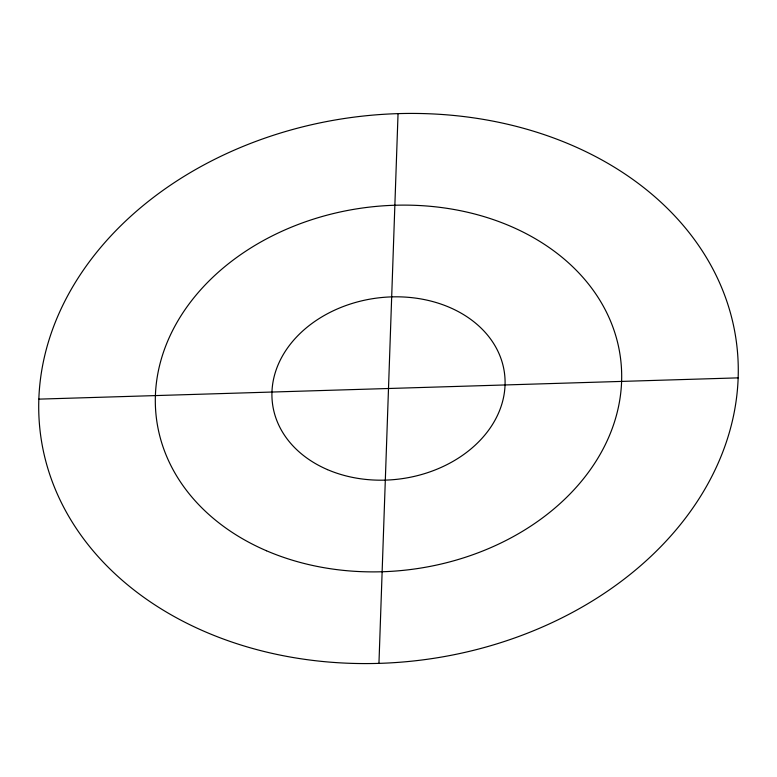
<?xml version="1.0" encoding="UTF-8"?>
<svg xmlns="http://www.w3.org/2000/svg" width="777" height="777" viewBox="0 0 777 777"><rect width="100%" height="100%" fill="white"/><g stroke="black" fill="none" stroke-linecap="round" stroke-linejoin="round"><path stroke-width="1.17" d="M378.953 663.373L398.047 113.627M38.85 399.135L738.15 377.865A350.99 273.533 -7.6 0 0 221.94 155.769A350.99 273.533 -7.6 0 0 205.41 631.866A350.99 273.533 -7.6 0 0 738.15 377.865M266.443 550.747A233.994 182.362 -7.6 0 0 621.6 381.41A233.994 182.362 -7.6 0 0 277.457 233.343A233.994 182.362 -7.6 0 0 266.443 550.747M327.467 469.619A116.997 91.181 -7.6 0 0 505.05 384.955A116.997 91.181 -7.6 0 0 332.983 310.926A116.997 91.181 -7.6 0 0 327.467 469.619"/></g></svg>
